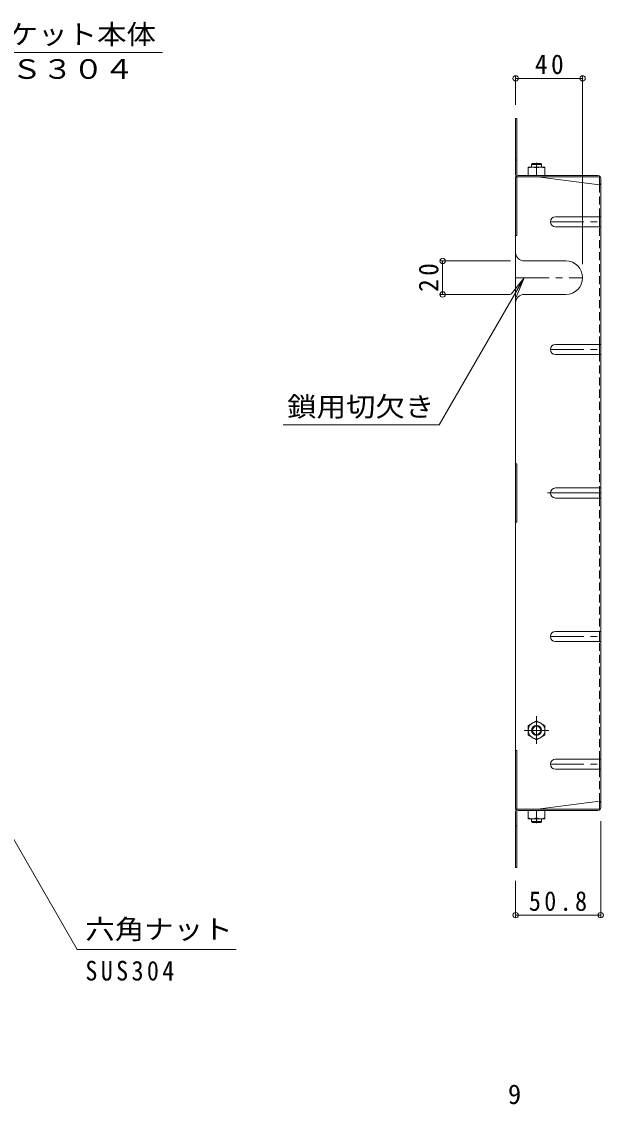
# Model space of a CAD drawing. Units: millimetres at full size, sheet at 1:4; details may follow other scales. Extents: x -859 to 1069, y -781 to 707.
# Drawn here: x 668 to 1015, y -22 to 625 of the extents above; entities that cross this region are included whole.
import ezdxf
from ezdxf.enums import TextEntityAlignment as Align

# ---------------------------------------------------------------- set-up
doc = ezdxf.new("R2010")
doc.units = ezdxf.units.MM
doc.header["$LTSCALE"] = 4
doc.header["$PDMODE"] = 32
doc.header["$PDSIZE"] = 3.2
for name, pattern in [('CHAIN1', [8, 5, -1, 1, -1]), ('CHAIN2', [12, 9, -1, 1, -1]), ('DASHED1', [1.8, 1.2, -0.6])]:
    doc.linetypes.add(name, pattern=pattern)
for name, color, linetype, lineweight in [('A-1_躯体', 3, 'Continuous', 9), ('A-4_その他', 7, 'Continuous', 9), ('A-5_文字', 7, 'Continuous', 9), ('A-7_ハッチ', 2, 'Continuous', 9), ('A-8_記号', 2, 'Continuous', 9), ('A-B_ﾊｯﾁ', 2, 'Continuous', 9), ('F-4_F-4ﾚｲﾔ', 7, 'Continuous', 9)]:
    doc.layers.add(name, color=color, linetype=linetype, lineweight=lineweight)
doc.styles.add('ＭＳ ゴシック', font='')
doc.styles.get('ＭＳ ゴシック').set_extended_font_data('MS Gothic')

msp = doc.modelspace()

# ---------------------------------------------------------------- linework, layer by layer
at = {"layer": 'A-1_躯体'}
for p, q in [((972.51, 539.462), (973.01, 539.962)), ((978.51, 539.462), (972.51, 539.462)), ((972.51, 537.762), (972.51, 539.462)), ((978.01, 539.962), (973.01, 539.962)), ((978.51, 539.462), (978.01, 539.962)), ((978.51, 537.762), (978.51, 539.462)), ((972.51, 148.562), (972.51, 146.862)), ((978.51, 146.862), (972.51, 146.862)), ((972.51, 146.862), (973.01, 146.362)), ((978.01, 146.362), (973.01, 146.362)), ((978.51, 146.862), (978.01, 146.362)), ((978.51, 148.562), (978.51, 146.862))]:
    msp.add_line(p, q, dxfattribs=at)
at = {"layer": 'A-4_その他'}
for p, q in [((963.01, 592.078), (963.01, 574.966)), ((963.01, 590.878), (1003.01, 590.878)), ((1003.01, 592.078), (1003.01, 479.767)), ((918.17, 481.767), (960.01, 481.767)), ((919.37, 461.767), (919.37, 481.767)), ((918.17, 461.767), (960.01, 461.767)), ((1013.81, 89.735), (1013.81, 147.159)), ((963.01, 89.735), (963.01, 111.359)), ((963.01, 90.935), (1013.81, 90.935))]:
    msp.add_line(p, q, dxfattribs=at)
for p in [(963.01, 590.878), (1003.01, 590.878), (919.37, 481.767), (919.37, 461.767), (963.01, 90.935), (1013.81, 90.935)]:
    msp.add_point(p, dxfattribs=at)
at = {"layer": 'A-5_文字'}
for p, q in [((751.939, 606.306), (619.733, 606.306)), ((968.01, 471.767), (960.401, 461.85)), ((917.223, 383.8), (823.99, 383.8)), ((628.76, 195.609), (701.031, 70.429)), ((795.981, 70.429), (701.031, 70.429))]:
    msp.add_line(p, q, dxfattribs=at)
msp.add_lwpolyline([(917.223, 383.8), (968.01, 471.767), (963.227, 460.218)], dxfattribs=at)
at = {"layer": 'A-7_ハッチ'}
for p, q in [((963.81, 533.432), (963.81, 566.966)), ((963.01, 541.966), (963.81, 541.966)), ((963.01, 531.966), (1012.343, 531.966)), ((963.01, 531.966), (963.01, 154.359)), ((963.81, 531.966), (963.81, 496.961)), ((964.477, 532.766), (1012.21, 532.766)), ((976.01, 531.962), (1013.01, 527.35)), ((1013.01, 531.299), (1013.01, 527.35)), ((1013.81, 531.166), (1013.81, 155.159)), ((1013.01, 502.224), (1013.01, 508.224)), ((963.01, 496.961), (963.81, 496.961)), ((1013.01, 425.899), (1013.01, 431.899)), ((963.01, 360.666), (963.81, 360.666)), ((1013.01, 340.162), (1013.01, 346.162)), ((1013.01, 254.426), (1013.01, 260.426)), ((963.01, 189.363), (963.81, 189.363)), ((963.81, 154.359), (963.81, 189.363)), ((1013.01, 178.101), (1013.01, 184.101)), ((976.01, 154.362), (1013.01, 158.974)), ((1013.01, 155.025), (1013.01, 158.974)), ((963.01, 154.359), (1012.343, 154.359)), ((963.81, 152.892), (963.81, 119.359)), ((964.477, 153.559), (1012.21, 153.559)), ((963.01, 144.359), (963.81, 144.359))]:
    msp.add_line(p, q, dxfattribs=at)
at = {"layer": 'A-7_ハッチ', "linetype": 'DASHED1'}
for p, q in [((1013.01, 508.224), (1013.01, 527.35)), ((1013.01, 431.899), (1013.01, 502.224)), ((1013.01, 184.101), (1013.01, 425.899)), ((1013.01, 158.974), (1013.01, 178.101))]:
    msp.add_line(p, q, dxfattribs=at)
at = {"layer": 'A-7_ハッチ', "linetype": 'CHAIN2'}
msp.add_line((982.122, 343.163), (1013.81, 343.163), dxfattribs=at)
at = {"layer": 'A-7_ハッチ'}
for points in [[(963.01, 533.566), (963.01, 566.966), (963.81, 566.966)], [(963.01, 325.665), (963.81, 325.665), (963.81, 360.666)], [(963.01, 152.759), (963.01, 119.359), (963.81, 119.359)]]:
    msp.add_lwpolyline(points, dxfattribs=at)
for centre, radius, start, end in [((964.61, 533.566), 1.6, 180, 270), ((964.477, 533.432), 0.667, 180, 270), ((1012.21, 531.166), 1.6, 0, 90), ((1012.343, 531.299), 0.667, 0, 90), ((1013.01, 528.15), 0.8, 270, 0), ((1013.01, 158.174), 0.8, 0, 90), ((964.61, 152.759), 1.6, 90, 180), ((964.477, 152.892), 0.667, 90, 180), ((1012.21, 155.159), 1.6, 270, 0), ((1012.343, 155.025), 0.667, 270, 0)]:
    msp.add_arc(centre, radius, start, end, dxfattribs=at)
at = {"layer": 'A-8_記号', "linetype": 'CHAIN1'}
for p, q in [((983.81, 505.224), (1013.81, 505.224)), ((963.01, 471.767), (1003.01, 471.767)), ((983.81, 428.899), (1013.81, 428.899)), ((983.81, 257.426), (1013.81, 257.426)), ((983.81, 181.101), (1013.81, 181.101))]:
    msp.add_line(p, q, dxfattribs=at)
at = {"layer": 'A-8_記号'}
for p, q in [((986.81, 508.224), (1013.81, 508.224)), ((986.81, 502.224), (1013.81, 502.224)), ((968.01, 481.767), (993.01, 481.767)), ((968.01, 461.767), (993.01, 461.767)), ((986.81, 431.899), (1013.81, 431.899)), ((986.81, 425.899), (1013.81, 425.899)), ((986.81, 346.162), (1013.81, 346.162)), ((986.81, 340.162), (1013.81, 340.162)), ((986.81, 260.426), (1013.81, 260.426)), ((986.81, 254.426), (1013.81, 254.426)), ((986.81, 184.101), (1013.81, 184.101)), ((986.81, 178.101), (1013.81, 178.101))]:
    msp.add_line(p, q, dxfattribs=at)
for centre, radius, start, end in [((986.81, 505.224), 3, 90, 270), ((968.01, 486.767), 5, 180, 270), ((993.01, 471.767), 10, 270, 90), ((968.01, 456.767), 5, 90, 180), ((986.81, 428.899), 3, 90, 270), ((986.81, 343.162), 3, 90, 270), ((986.81, 257.426), 3, 90, 270), ((986.81, 181.101), 3, 90, 270)]:
    msp.add_arc(centre, radius, start, end, dxfattribs=at)
at = {"layer": 'A-B_ﾊｯﾁ'}
for p, q in [((970.51, 532.762), (970.51, 537.762)), ((980.51, 537.762), (970.51, 537.762)), ((975.51, 532.762), (975.51, 537.329)), ((980.51, 532.762), (980.51, 537.762)), ((980.51, 532.762), (970.51, 532.762)), ((975.51, 207.109), (970.51, 204.222)), ((970.51, 204.222), (970.51, 198.495)), ((975.51, 195.609), (970.51, 198.495)), ((975.51, 195.609), (980.51, 198.495)), ((980.51, 153.562), (970.51, 153.562)), ((970.51, 153.562), (970.51, 148.562)), ((975.51, 153.562), (975.51, 148.995)), ((980.51, 153.562), (980.51, 148.562)), ((980.51, 148.562), (970.51, 148.562))]:
    msp.add_line(p, q, dxfattribs=at)
at = {"layer": 'A-B_ﾊｯﾁ', "linetype": 'CHAIN1'}
for p, q in [((975.51, 540.449), (975.51, 537.387)), ((975.51, 209.887), (975.51, 193.379)), ((968.04, 201.359), (982.8, 201.359)), ((975.51, 145.876), (975.51, 148.937))]:
    msp.add_line(p, q, dxfattribs=at)
at = {"layer": 'A-B_ﾊｯﾁ'}
msp.add_lwpolyline([(975.51, 207.109), (980.51, 204.222), (980.51, 198.495)], dxfattribs=at)
for radius in [5, 3, 2.458]:
    msp.add_circle((975.51, 201.359), radius, dxfattribs=at)
for centre, start, end in [((973.01, 530.329), 70.34633, 109.65366), ((978.01, 530.329), 70.34633, 109.65366), ((973.01, 155.995), 250.34634, 289.65367), ((978.01, 155.995), 250.34634, 289.65367)]:
    msp.add_arc(centre, 7.433, start, end, dxfattribs=at)

# ---------------------------------------------------------------- texts
at = {"layer": 'A-4_その他', "color": 2, "char_height": 11.73, "attachment_point": 7, "style": 'ＭＳ ゴシック'}
for s, insert in [('\\T1.27;\\W0.95;40', (974.51, 593.278)), ('\\T1.28;\\W0.9;50.8', (970.91, 93.335))]:
    msp.add_mtext(s, dxfattribs=dict(at, insert=insert))
at = {"layer": 'A-4_その他', "color": 2, "insert": (916.97, 463.267), "char_height": 11.73, "attachment_point": 7, "rotation": 90, "style": 'ＭＳ ゴシック'}
msp.add_mtext('\\T1.27;\\W0.95;20', dxfattribs=at)
at = {"layer": 'A-5_文字', "color": 2, "style": 'ＭＳ ゴシック'}
for s, width, p in [('バスケット本体', 1.1, (624.858, 607.806)), ('ＳＵＳ３０４', 1.15, (624.858, 587.066)), ('鎖用切欠き', 1.1, (826.438, 385.3)), ('六角ナット', 1.1, (705.886, 73.163))]:
    msp.add_text(s, height=11.73, dxfattribs=dict(at, width=width)).set_placement(p, align=Align.BOTTOM_LEFT)
at = {"layer": 'A-5_文字', "color": 2, "insert": (705.886, 51.705), "char_height": 11.73, "attachment_point": 7, "style": 'ＭＳ ゴシック'}
msp.add_mtext('\\T1.28;\\W0.9;SUS304', dxfattribs=at)
at = {"layer": 'F-4_F-4ﾚｲﾔ', "color": 2, "style": 'ＭＳ ゴシック'}
msp.add_text('9', height=11.73, dxfattribs=at).set_placement((958.36, -25.415), align=Align.BOTTOM_LEFT)

doc.saveas('drawing.dxf')
